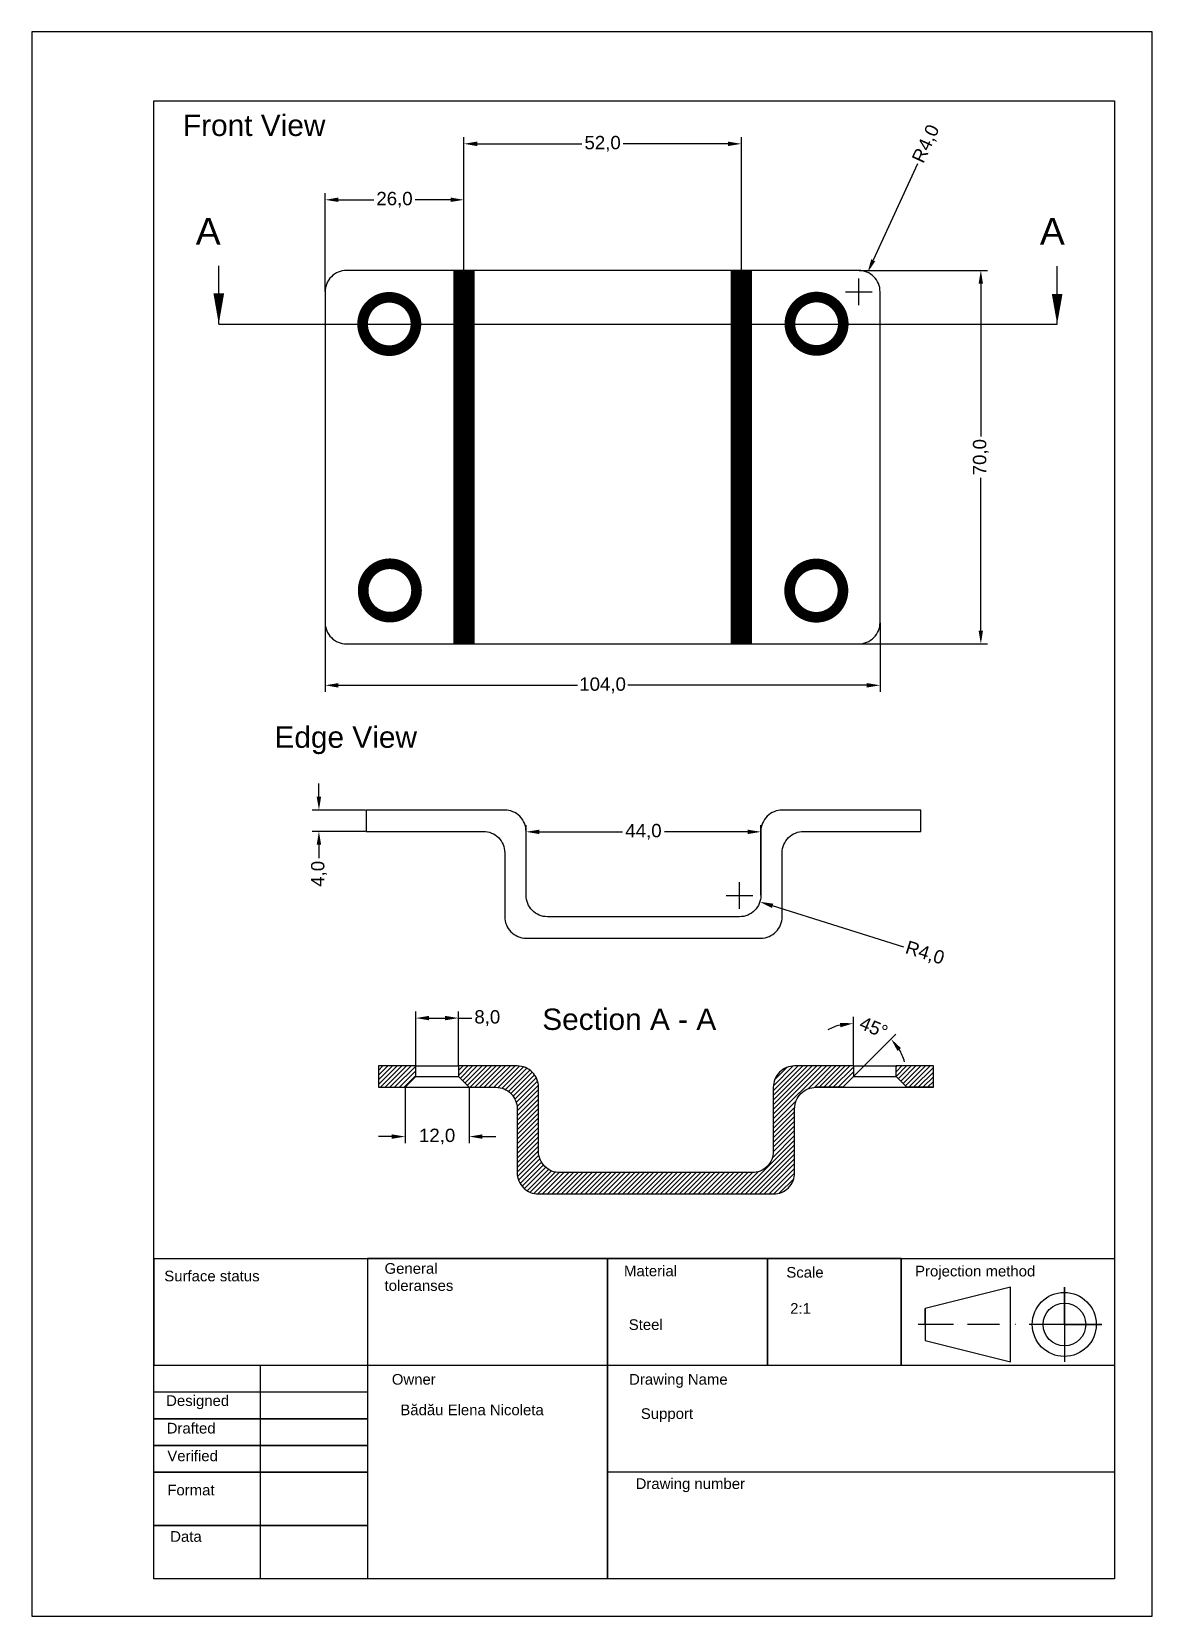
# Model space of a CAD drawing. Header units: inches. Extents: x -22 to 188, y -17 to 280.
import ezdxf

# ---------------------------------------------------------------- set-up
doc = ezdxf.new("R2010")
doc.units = ezdxf.units.IN
doc.header["$MEASUREMENT"] = 0
doc.styles.get("Standard").update_dxf_attribs({"font": 'arial.ttf'})
doc.dimstyles.get("Standard").update_dxf_attribs({"dimtxt": 2.5, "dimasz": 2.5, "dimexe": 1.25, "dimexo": 0.0625, "dimtad": 0, "dimdec": 1, "dimzin": 0, "dimtxsty": 'Standard', "dimcen": 2.5, "dimadec": 0, "dimazin": 0, "dimtfac": 1, "dimtdec": 1, "dimtofl": 0, "dimtmove": 0, "dimatfit": 3, "dimfxl": 1, "dimtolj": 1, "dimtzin": 0, "dimarcsym": 0})
pattern_1 = [(45, (-504.0427, -241.11615), (-0.44194174, 0.44194174), [])]

# ---------------------------------------------------------------- blocks, each defined once
blk = doc.blocks.new('*D3')
at = {"color": 0, "lineweight": -2, "transparency": 16777216}
for p, q in [((33.12, 168.96), (33.12, 156.01)), ((137.12, 168.96), (137.12, 156.01)), ((35.62, 157.26), (80.4, 157.26)), ((134.62, 157.26), (89.84, 157.26))]:
    blk.add_line(p, q, dxfattribs=at)
at = {"color": 0, "transparency": 16777216}
for points in [[(35.62, 157.68), (35.62, 156.84), (33.12, 157.26)], [(134.62, 157.68), (134.62, 156.84), (137.12, 157.26)]]:
    blk.add_solid(points, dxfattribs=at)
at = {"layer": 'Defpoints', "color": 0, "transparency": 16777216}
for p in [(33.12, 169.02), (137.12, 169.02), (137.12, 157.26)]:
    blk.add_point(p, dxfattribs=at)
at = {"color": 0, "transparency": 16777216, "insert": (85.12, 157.26), "char_height": 2.5, "attachment_point": 5}
blk.add_mtext('\\A1;104,0', dxfattribs=at)
blk = doc.blocks.new('*D4')
at = {"color": 0, "lineweight": -2, "transparency": 16777216}
for p, q in [((33.12, 231.09), (33.12, 249.51)), ((59.12, 231.09), (59.12, 249.51)), ((35.62, 248.26), (42.23, 248.26)), ((56.62, 248.26), (50.01, 248.26))]:
    blk.add_line(p, q, dxfattribs=at)
at = {"color": 0, "transparency": 16777216}
for points in [[(35.62, 248.68), (35.62, 247.85), (33.12, 248.26)], [(56.62, 248.68), (56.62, 247.85), (59.12, 248.26)]]:
    blk.add_solid(points, dxfattribs=at)
at = {"layer": 'Defpoints', "color": 0, "transparency": 16777216}
for p in [(59.12, 248.26), (33.12, 231.02), (59.12, 231.02)]:
    blk.add_point(p, dxfattribs=at)
at = {"color": 0, "transparency": 16777216, "insert": (46.12, 248.26), "char_height": 2.5, "attachment_point": 5}
blk.add_mtext('\\A1;26,0', dxfattribs=at)
blk = doc.blocks.new('*D5')
at = {"color": 0, "lineweight": -2, "transparency": 16777216}
for p, q in [((59.12, 235.09), (59.12, 260)), ((61.62, 258.75), (81.25, 258.75)), ((108.62, 258.75), (88.98, 258.75)), ((111.12, 235.09), (111.12, 260))]:
    blk.add_line(p, q, dxfattribs=at)
at = {"color": 0, "transparency": 16777216}
for points in [[(61.62, 259.17), (61.62, 258.33), (59.12, 258.75)], [(108.62, 259.17), (108.62, 258.33), (111.12, 258.75)]]:
    blk.add_solid(points, dxfattribs=at)
at = {"layer": 'Defpoints', "color": 0, "transparency": 16777216}
for p in [(111.12, 258.75), (59.12, 235.02), (111.12, 235.02)]:
    blk.add_point(p, dxfattribs=at)
at = {"color": 0, "transparency": 16777216, "insert": (85.12, 258.75), "char_height": 2.5, "attachment_point": 5}
blk.add_mtext('\\A1;52,0', dxfattribs=at)
blk = doc.blocks.new('*D7')
at = {"color": 0, "lineweight": -2, "transparency": 16777216}
for p, q in [((50.11, 85.98), (50.11, 96.14)), ((58.11, 85.98), (58.11, 96.14)), ((52.61, 94.89), (55.61, 94.89)), ((58.11, 94.89), (60.61, 94.89))]:
    blk.add_line(p, q, dxfattribs=at)
at = {"color": 0, "transparency": 16777216}
for points in [[(52.61, 95.31), (52.61, 94.48), (50.11, 94.89)], [(55.61, 95.31), (55.61, 94.48), (58.11, 94.89)]]:
    blk.add_solid(points, dxfattribs=at)
at = {"layer": 'Defpoints', "color": 0, "transparency": 16777216}
for p in [(58.11, 94.89), (50.11, 85.92), (58.11, 85.92)]:
    blk.add_point(p, dxfattribs=at)
at = {"color": 0, "transparency": 16777216, "insert": (63.51, 94.89), "char_height": 2.5, "attachment_point": 5}
blk.add_mtext('\\A1;8,0', dxfattribs=at)
blk = doc.blocks.new('*D8')
at = {"color": 0, "lineweight": -2, "transparency": 16777216}
for p, q in [((48.11, 81.86), (48.11, 71.43)), ((60.11, 81.86), (60.11, 71.43)), ((45.61, 72.68), (43.11, 72.68)), ((62.61, 72.68), (65.11, 72.68))]:
    blk.add_line(p, q, dxfattribs=at)
at = {"color": 0, "transparency": 16777216}
for points in [[(45.61, 73.1), (45.61, 72.26), (48.11, 72.68)], [(62.61, 73.1), (62.61, 72.26), (60.11, 72.68)]]:
    blk.add_solid(points, dxfattribs=at)
at = {"layer": 'Defpoints', "color": 0, "transparency": 16777216}
for p in [(48.11, 81.92), (60.11, 81.92), (60.11, 72.68)]:
    blk.add_point(p, dxfattribs=at)
at = {"color": 0, "transparency": 16777216, "insert": (54.11, 72.68), "char_height": 2.5, "attachment_point": 5}
blk.add_mtext('\\A1;12,0', dxfattribs=at)
blk = doc.blocks.new('*D9')
at = {"color": 0, "lineweight": -2, "transparency": 16777216}
for p, q in [((31.96, 136.38), (31.96, 138.88)), ((40.71, 133.88), (30.71, 133.88)), ((40.71, 129.88), (30.71, 129.88)), ((31.96, 127.38), (31.96, 124.88))]:
    blk.add_line(p, q, dxfattribs=at)
at = {"color": 0, "transparency": 16777216}
for points in [[(31.54, 136.38), (32.37, 136.38), (31.96, 133.88)], [(31.54, 127.38), (32.37, 127.38), (31.96, 129.88)]]:
    blk.add_solid(points, dxfattribs=at)
at = {"layer": 'Defpoints', "color": 0, "transparency": 16777216}
for p in [(40.78, 133.88), (31.96, 129.88), (40.78, 129.88)]:
    blk.add_point(p, dxfattribs=at)
at = {"color": 0, "transparency": 16777216, "insert": (31.96, 121.93), "char_height": 2.5, "attachment_point": 5, "rotation": 90}
blk.add_mtext('\\A1;4,0', dxfattribs=at)
blk = doc.blocks.new('*D11')
at = {"color": 0, "lineweight": -2, "transparency": 16777216}
for p, q in [((70.78, 117.94), (70.78, 131.05)), ((114.78, 117.94), (114.78, 131.05)), ((73.28, 129.8), (88.86, 129.8)), ((112.28, 129.8), (96.69, 129.8))]:
    blk.add_line(p, q, dxfattribs=at)
at = {"color": 0, "transparency": 16777216}
for points in [[(73.28, 130.21), (73.28, 129.38), (70.78, 129.8)], [(112.28, 130.21), (112.28, 129.38), (114.78, 129.8)]]:
    blk.add_solid(points, dxfattribs=at)
at = {"layer": 'Defpoints', "color": 0, "transparency": 16777216}
for p in [(114.78, 129.8), (70.78, 117.88), (114.78, 117.88)]:
    blk.add_point(p, dxfattribs=at)
at = {"color": 0, "transparency": 16777216, "insert": (92.78, 129.8), "char_height": 2.5, "attachment_point": 5}
blk.add_mtext('\\A1;44,0', dxfattribs=at)
blk = doc.blocks.new('*D13')
at = {"color": 0, "lineweight": -2, "transparency": 16777216}
for p, q in [((133.18, 235.02), (157.25, 235.02)), ((156, 232.52), (156, 203.88)), ((156, 167.52), (156, 196.17)), ((133.18, 165.02), (157.25, 165.02))]:
    blk.add_line(p, q, dxfattribs=at)
at = {"color": 0, "transparency": 16777216}
for points in [[(155.58, 232.52), (156.41, 232.52), (156, 235.02)], [(155.58, 167.52), (156.41, 167.52), (156, 165.02)]]:
    blk.add_solid(points, dxfattribs=at)
at = {"layer": 'Defpoints', "color": 0, "transparency": 16777216}
for p in [(133.12, 235.02), (133.12, 165.02), (156, 165.02)]:
    blk.add_point(p, dxfattribs=at)
at = {"color": 0, "transparency": 16777216, "insert": (156, 200.02), "char_height": 2.5, "attachment_point": 5, "rotation": 90}
blk.add_mtext('\\A1;70,0', dxfattribs=at)
blk = doc.blocks.new('*D14')
at = {"color": 0, "lineweight": -2, "transparency": 16777216}
for p, q in [((144.13, 254.98), (135.83, 236.93)), ((133.12, 228.52), (133.12, 233.52)), ((130.62, 231.02), (135.62, 231.02))]:
    blk.add_line(p, q, dxfattribs=at)
at = {"color": 0, "transparency": 16777216}
blk.add_solid([(135.45, 237.1), (136.21, 236.76), (134.79, 234.66)], dxfattribs=at)
at = {"layer": 'Defpoints', "color": 0, "transparency": 16777216}
for p in [(134.79, 234.66), (133.12, 231.02)]:
    blk.add_point(p, dxfattribs=at)
at = {"color": 0, "transparency": 16777216, "insert": (145.84, 258.7), "char_height": 2.5, "attachment_point": 5, "rotation": 65.3127}
blk.add_mtext('\\A1;R4,0', dxfattribs=at)
blk = doc.blocks.new('*D20')
at = {"color": 0, "lineweight": -2, "transparency": 16777216}
for p, q in [((132.11, 85.98), (132.11, 95.15)), ((132.16, 83.96), (140.06, 91.86))]:
    blk.add_line(p, q, dxfattribs=at)
for start, end in [(104.3892, 118.7784), (16.2216, 30.6108)]:
    blk.add_arc((132.11, 83.92), 9.98, start, end, dxfattribs=at)
at = {"color": 0, "transparency": 16777216}
for points in [[(129.58, 94), (129.69, 93.17), (132.11, 93.9)], [(140.37, 88.75), (141.03, 89.26), (139.17, 90.98)]]:
    blk.add_solid(points, dxfattribs=at)
at = {"layer": 'Defpoints', "color": 0, "transparency": 16777216}
for p in [(137.1, 92.56), (132.11, 85.92), (132.11, 83.92), (132.11, 83.92), (130.11, 81.92)]:
    blk.add_point(p, dxfattribs=at)
at = {"color": 0, "transparency": 16777216, "insert": (135.93, 93.14), "char_height": 2.5, "attachment_point": 5, "rotation": 337.5}
blk.add_mtext('\\A1;45°', dxfattribs=at)
blk = doc.blocks.new('*D21')
at = {"color": 0, "lineweight": -2, "transparency": 16777216}
for p, q in [((110.78, 115.38), (110.78, 120.38)), ((108.28, 117.88), (113.28, 117.88)), ((141.57, 108.19), (116.98, 115.93))]:
    blk.add_line(p, q, dxfattribs=at)
at = {"color": 0, "transparency": 16777216}
blk.add_solid([(117.1, 116.33), (116.85, 115.53), (114.59, 116.68)], dxfattribs=at)
at = {"layer": 'Defpoints', "color": 0, "transparency": 16777216}
for p in [(110.78, 117.88), (114.59, 116.68)]:
    blk.add_point(p, dxfattribs=at)
at = {"color": 0, "transparency": 16777216, "insert": (145.48, 106.97), "char_height": 2.5, "attachment_point": 5, "rotation": 342.5387}
blk.add_mtext('\\A1;R4,0', dxfattribs=at)

msp = doc.modelspace()

# ---------------------------------------------------------------- hatches: boundary and pattern name
h = msp.add_hatch()
h.set_pattern_fill('ANSI31', color=256, scale=5)
h.set_pattern_definition(pattern_1)
h.paths.add_polyline_path([(43.11, 81.92), (48.11, 81.92), (50.11, 83.92), (50.11, 85.92), (43.11, 85.92)])
edge = h.paths.add_edge_path(flags=17)
edge.add_line((43.11, 81.92), (48.11, 81.92))
h = msp.add_hatch()
h.set_pattern_fill('ANSI31', color=256, scale=5)
h.set_pattern_definition(pattern_1)
h.paths.add_polyline_path([(69.11, 77.92), (69.11, 65.92, 0.414214), (73.11, 61.92), (117.11, 61.92, 0.414214), (121.11, 65.92), (121.11, 77.92, -0.414214), (125.11, 81.92), (130.11, 81.92), (132.11, 83.92), (132.11, 85.92), (121.11, 85.92, 0.414214), (117.11, 81.92), (117.11, 69.92, -0.414214), (113.11, 65.92), (77.11, 65.92, -0.414214), (73.11, 69.92), (73.11, 81.92, 0.414214), (69.11, 85.92), (58.11, 85.92), (58.11, 83.92), (60.11, 81.92), (65.11, 81.92, -0.414214)])
h.paths.add_polyline_path([(142.11, 81.92), (147.11, 81.92), (147.11, 85.92), (140.11, 85.92), (140.11, 83.92)])

# ---------------------------------------------------------------- linework, layer by layer
msp.add_lwpolyline([(188.13, -17.23), (188.13, 279.77), (-21.87, 279.77), (-21.87, -17.23)], close=True)
for points in [[(1.04, -10.19), (1.04, 266.81)], [(1.04, 266.81), (181.04, 266.81), (181.04, -10.19)], [(13.19, 224.98), (13.19, 235.86)], [(170.3, 224.98), (170.3, 235.81)], [(13.19, 224.98), (170.3, 224.98)], [(37.12, 165.02), (55.12, 165.02)], [(43.11, 81.92), (48.11, 81.92), (50.11, 83.92), (50.11, 85.92)], [(50.11, 85.92), (43.11, 85.92), (43.11, 81.92)], [(50.11, 85.92), (58.11, 85.92)], [(50.11, 83.92), (58.11, 83.92)], [(58.11, 85.92), (58.11, 83.92), (60.11, 81.92)], [(132.11, 85.92), (132.11, 83.92), (130.11, 81.92), (125.11, 81.92)], [(132.11, 85.92), (140.11, 85.92)], [(132.11, 83.92), (140.11, 83.92)], [(147.11, 81.92), (142.11, 81.92), (140.11, 83.92), (140.11, 85.92)], [(142.11, 81.92), (147.11, 81.92), (147.11, 85.92), (140.11, 85.92)], [(43.11, 81.92), (48.11, 81.92)], [(48.11, 81.92), (60.11, 81.92)], [(60.11, 81.92), (60.11, 81.92)], [(130.11, 81.92), (142.11, 81.92)], [(1.04, 49.81), (41.04, 49.81)], [(181.04, 49.81), (181.04, 29.81), (181.04, 9.81), (181.04, -10.19), (1.04, -10.19), (1.04, -0.19), (1.04, 9.81), (1.04, 14.81), (1.04, 19.81), (1.04, 24.81), (1.04, 29.81), (1.04, 49.81), (1.04, 29.81), (181.04, 29.81), (181.04, 9.81), (86.04, 9.81), (86.04, 49.81), (86.04, -10.19), (86.04, 49.81), (116.04, 49.81), (116.04, 29.81), (116.04, 49.81), (141.04, 49.81), (141.04, 29.81), (141.04, 49.81), (41.04, 49.81), (41.04, 29.81), (41.04, -10.19), (21.04, -10.19), (21.04, 29.81)], [(41.04, 49.81), (86.04, 49.81), (116.04, 49.81), (141.04, 49.81), (181.04, 49.81), (181.04, 49.81)], [(161.55, 37.47), (161.55, 44.47), (145.57, 40.47)], [(171.66, 37.47), (171.66, 44.47), (171.66, 37.47), (171.66, 30.47)], [(148.83, 37.47), (145.57, 37.47), (145.57, 40.47), (145.57, 37.47), (145.57, 34.47), (161.55, 30.47), (161.55, 37.47)], [(150.9, 37.47), (144.26, 37.47)], [(151.68, 37.47), (151.67, 37.47)], [(159.5, 37.47), (153.5, 37.47)], [(162.54, 37.47), (162.52, 37.47)], [(171.66, 37.47), (178.66, 37.47), (171.66, 37.47), (165.05, 37.47)], [(171.66, 37.47), (165.23, 37.47)], [(1.04, -10.19), (1.04, -0.19), (41.04, -0.19), (1.04, -0.19), (1.04, 9.81), (41.04, 9.81), (1.04, 9.81), (1.04, 14.81), (41.04, 14.81), (1.04, 14.81), (1.04, 19.81), (41.04, 19.81), (1.04, 19.81), (1.04, 24.81), (41.04, 24.81)]]:
    msp.add_lwpolyline(points)
msp.add_lwpolyline([(37.12, 165.02), (59.12, 165.02), (111.12, 165.02), (133.12, 165.02, 0.414214), (137.12, 169.02), (137.12, 231.02, 0.414214), (133.12, 235.02), (111.12, 235.02), (59.12, 235.02), (37.12, 235.02, 0.414214), (33.12, 231.02), (33.12, 169.02, 0.414214)], format="xyb", close=True)
at = {"const_width": 4}
for points in [[(59.12, 165.02), (59.12, 235.02)], [(111.12, 165.02), (111.12, 235.02)]]:
    msp.add_lwpolyline(points, dxfattribs=at)
for points, format in [([(13.19, 224.98, 0, 2, 0), (13.19, 230.72, 2, 2, 0)], "xyseb"), ([(170.3, 224.98, 0, 0, 0), (170.3, 224.98, 0, 2, 0), (170.3, 230.6, 2, 2, 0)], "xyseb"), ([(40.78, 129.88), (62.78, 129.88, -0.414214), (66.78, 125.88), (66.78, 113.88, 0.414214), (70.78, 109.88), (114.78, 109.88, 0.414214), (118.78, 113.88), (118.78, 125.88, -0.414214), (122.78, 129.88), (144.78, 129.88), (144.78, 133.88), (118.78, 133.88, 0.414214), (114.78, 129.88), (114.78, 117.88, -0.414214), (110.78, 113.88), (74.78, 113.88, -0.414214), (70.78, 117.88), (70.78, 129.88, 0.414214), (66.78, 133.88), (40.78, 133.88), (40.78, 129.88)], "xyb"), ([(132.11, 85.92), (121.11, 85.92, 0.414214), (117.11, 81.92), (117.11, 69.92, -0.414214), (113.11, 65.92), (77.11, 65.92, -0.414214), (73.11, 69.92), (73.11, 81.92, 0.414214), (69.11, 85.92), (58.11, 85.92)], "xyb"), ([(60.11, 81.92), (65.11, 81.92, -0.414214), (69.11, 77.92), (69.11, 65.92, 0.414214), (73.11, 61.92), (117.11, 61.92, 0.414214), (121.11, 65.92), (121.11, 77.92, -0.414214), (125.11, 81.92), (130.11, 81.92)], "xyb")]:
    msp.add_lwpolyline(points, format=format)
at = {"const_width": 2}
for points in [[(40.14, 224.98, 1), (50.14, 224.98, 1)], [(120.22, 225.03, 1), (130.22, 225.03, 1)], [(40.25, 175.04, 1), (50.25, 175.04, 1)], [(120.16, 175.01, 1), (130.16, 175.01, 1)]]:
    msp.add_lwpolyline(points, format="xyb", close=True, dxfattribs=at)
for centre, radius in [((171.63, 37.47), 6), ((171.66, 37.47), 4)]:
    msp.add_circle(centre, radius)

# ---------------------------------------------------------------- texts
for s, height, p in [('Front View', 4, (6.47, 260.22)), ('A', 5, (8.88, 239.87)), ('A', 5, (167.07, 239.87)), ('Edge View', 4, (23.62, 145.55)), ('Section A - A', 4, (73.81, 92.67)), ('Surface status', 2, (2.98, 45.55)), ('General ', 2, (44.26, 46.97)), ('Material', 2, (89.13, 46.51)), ('Scale', 2, (119.55, 46.24)), ('Projection method', 2, (143.68, 46.47)), ('toleranses', 2, (44.26, 43.76)), ('2:1', 2, (120.27, 39.47)), ('Steel', 2, (90.02, 36.44)), ('Owner', 2, (45.62, 26.18)), ('Drawing Name', 2, (90.08, 26.18)), ('Designed', 2, (3.33, 22.19)), ('Bădău Elena Nicoleta', 2, (47.22, 20.46)), ('Support', 2, (92.29, 19.76)), ('Drafted', 2, (3.43, 17.03)), ('Verified', 2, (3.55, 11.84)), ('Format', 2, (3.55, 5.44)), ('Drawing number', 2, (91.31, 6.63)), ('Data', 2, (4.09, -3.27))]:
    msp.add_text(s, height=height).set_placement(p)

# ---------------------------------------------------------------- dimensions: what is measured, and where the dimension line sits
for center, mpoint, picture, middle in [((133.12, 231.02), (134.79, 234.66), '*D14', (145.84, 258.7)), ((110.78, 117.88), (114.59, 116.68), '*D21', (145.48, 106.97))]:
    dim = msp.add_radius_dim(center=center, mpoint=mpoint, dimstyle='Standard')
    dim.commit()
    dim.dimension.update_dxf_attribs({"geometry": picture, "text_midpoint": middle, "dimtype": 164})
for base, p1, p2, picture, middle in [((111.12, 258.75), (59.12, 235.02), (111.12, 235.02), '*D5', (85.12, 258.75)), ((59.12, 248.26), (33.12, 231.02), (59.12, 231.02), '*D4', (46.12, 248.26)), ((137.12, 157.26), (33.12, 169.02), (137.12, 169.02), '*D3', (85.12, 157.26)), ((114.78, 129.8), (70.78, 117.88), (114.78, 117.88), '*D11', (92.78, 129.8)), ((58.11, 94.89), (50.11, 85.92), (58.11, 85.92), '*D7', (63.51, 94.89)), ((60.11, 72.68), (48.11, 81.92), (60.11, 81.92), '*D8', (54.11, 72.68))]:
    dim = msp.add_linear_dim(base=base, p1=p1, p2=p2, dimstyle='Standard')
    dim.commit()
    dim.dimension.update_dxf_attribs({"geometry": picture, "text_midpoint": middle})
for base, p1, p2, picture, middle in [((156, 165.02), (133.12, 235.02), (133.12, 165.02), '*D13', (156, 200.02)), ((31.96, 129.88), (40.78, 133.88), (40.78, 129.88), '*D9', (31.96, 121.93))]:
    dim = msp.add_linear_dim(base=base, p1=p1, p2=p2, angle=90, dimstyle='Standard')
    dim.commit()
    dim.dimension.update_dxf_attribs({"geometry": picture, "text_midpoint": middle})
dim = msp.add_angular_dim_2l(base=(137.1, 92.56), line1=((132.11, 83.92), (130.11, 81.92)), line2=((132.11, 85.92), (132.11, 83.92)), dimstyle='Standard')
dim.commit()
dim.dimension.update_dxf_attribs({"geometry": '*D20', "text_midpoint": (135.93, 93.14)})

doc.saveas('drawing.dxf')
